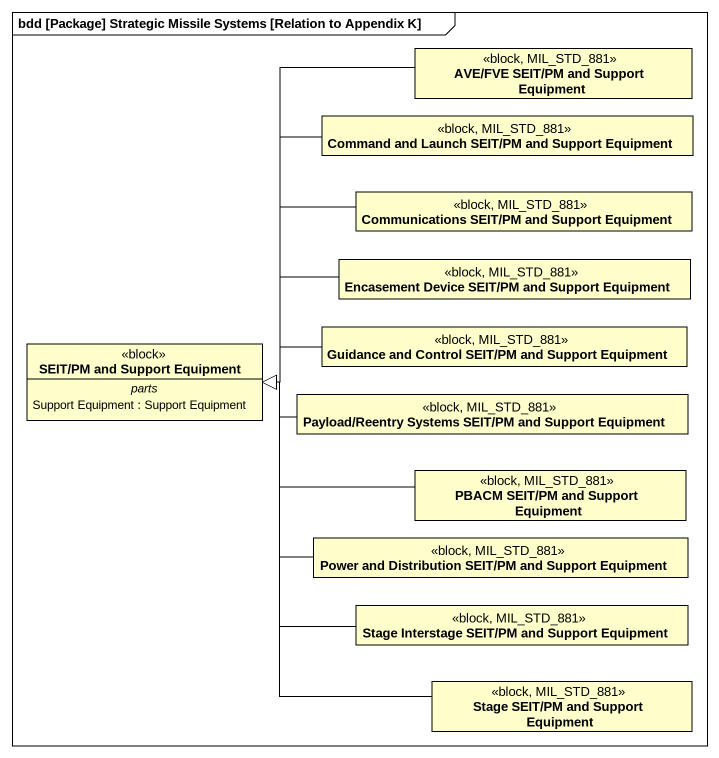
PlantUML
@startuml
mainframe bdd [Package] Strategic Missile Systems [Relation to Appendix K]
hide circle
hide empty members
class "AVE/FVE SEIT/PM and Support Equipment" as AVE_FVE_SEIT_PM_and_Support <<block, MIL_STD_881>>
class "Command and Launch SEIT/PM and Support Equipment" as Command_and_Launch_SEIT_PM <<block, MIL_STD_881>>
class "Communications SEIT/PM and Support Equipment" as Communications_SEIT_PM_and <<block, MIL_STD_881>>
class "Encasement Device SEIT/PM and Support Equipment" as Encasement_Device_SEIT_PM <<block, MIL_STD_881>>
class "Guidance and Control SEIT/PM and Support Equipment" as Guidance_and_Control_SEIT <<block, MIL_STD_881>>
class "SEIT/PM and Support Equipment" as SEIT_PM_and_Support <<block>> {
  -- parts --
  Support Equipment : Support Equipment
}
class "Payload/Reentry Systems SEIT/PM and Support Equipment" as Payload_Reentry_Systems <<block, MIL_STD_881>>
class "PBACM SEIT/PM and Support Equipment" as PBACM_SEIT_PM_and_Support <<block, MIL_STD_881>>
class "Power and Distribution SEIT/PM and Support Equipment" as Power_and_Distribution_SEIT <<block, MIL_STD_881>>
class "Stage Interstage SEIT/PM and Support Equipment" as Stage_Interstage_SEIT_PM <<block, MIL_STD_881>>
class "Stage SEIT/PM and Support Equipment" as Stage_SEIT_PM_and_Support <<block, MIL_STD_881>>
AVE_FVE_SEIT_PM_and_Support --|> SEIT_PM_and_Support
Command_and_Launch_SEIT_PM --|> SEIT_PM_and_Support
Communications_SEIT_PM_and -left-|> SEIT_PM_and_Support
Encasement_Device_SEIT_PM -left-|> SEIT_PM_and_Support
Guidance_and_Control_SEIT -left-|> SEIT_PM_and_Support
Payload_Reentry_Systems -left-|> SEIT_PM_and_Support
PBACM_SEIT_PM_and_Support -left-|> SEIT_PM_and_Support
Power_and_Distribution_SEIT -left-|> SEIT_PM_and_Support
Stage_Interstage_SEIT_PM -up-|> SEIT_PM_and_Support
Stage_SEIT_PM_and_Support -up-|> SEIT_PM_and_Support
@enduml
